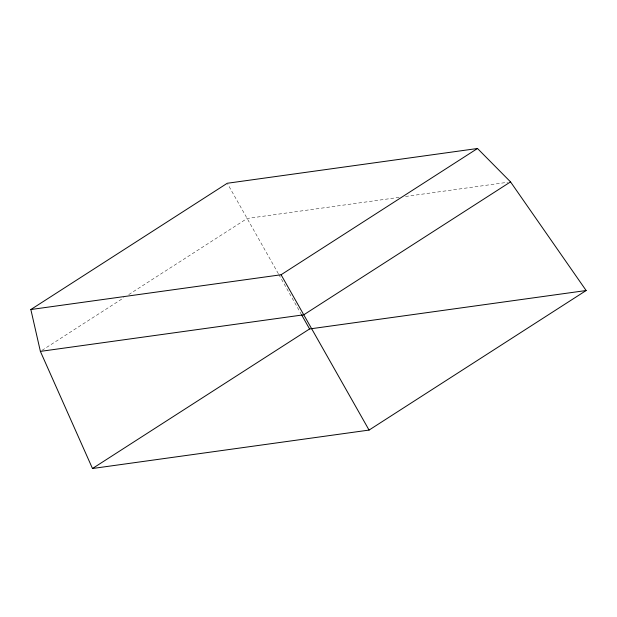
<?xml version="1.0" encoding="UTF-8"?>
<svg xmlns="http://www.w3.org/2000/svg" width="617" height="617" viewBox="0 0 617 617"><rect width="100%" height="100%" fill="white"/><g stroke="black" fill="none" stroke-linecap="round" stroke-linejoin="round"><path stroke-width="0.46" stroke-dasharray="3.08 2.31" d="M42.002 350.348L123.894 297.702M128.76 294.579L247.132 218.48L399.831 197.27M405.554 196.468L507.668 182.285M278.36 273.717L227.735 184.105M278.83 274.55L301.065 313.883"/><path stroke-width="0.93" d="M30.85 309.526L227.264 183.264L477.496 148.496L510.537 181.884L586.15 290.522L369.059 430.08L92.488 468.504L40.383 351.389L30.85 309.526L281.082 274.758L477.496 148.496M510.537 181.884L303.78 314.793L40.383 351.389M92.488 468.504L309.58 328.954L586.15 290.522M281.082 274.758L369.059 430.08M301.536 314.724L309.58 328.954"/></g></svg>
